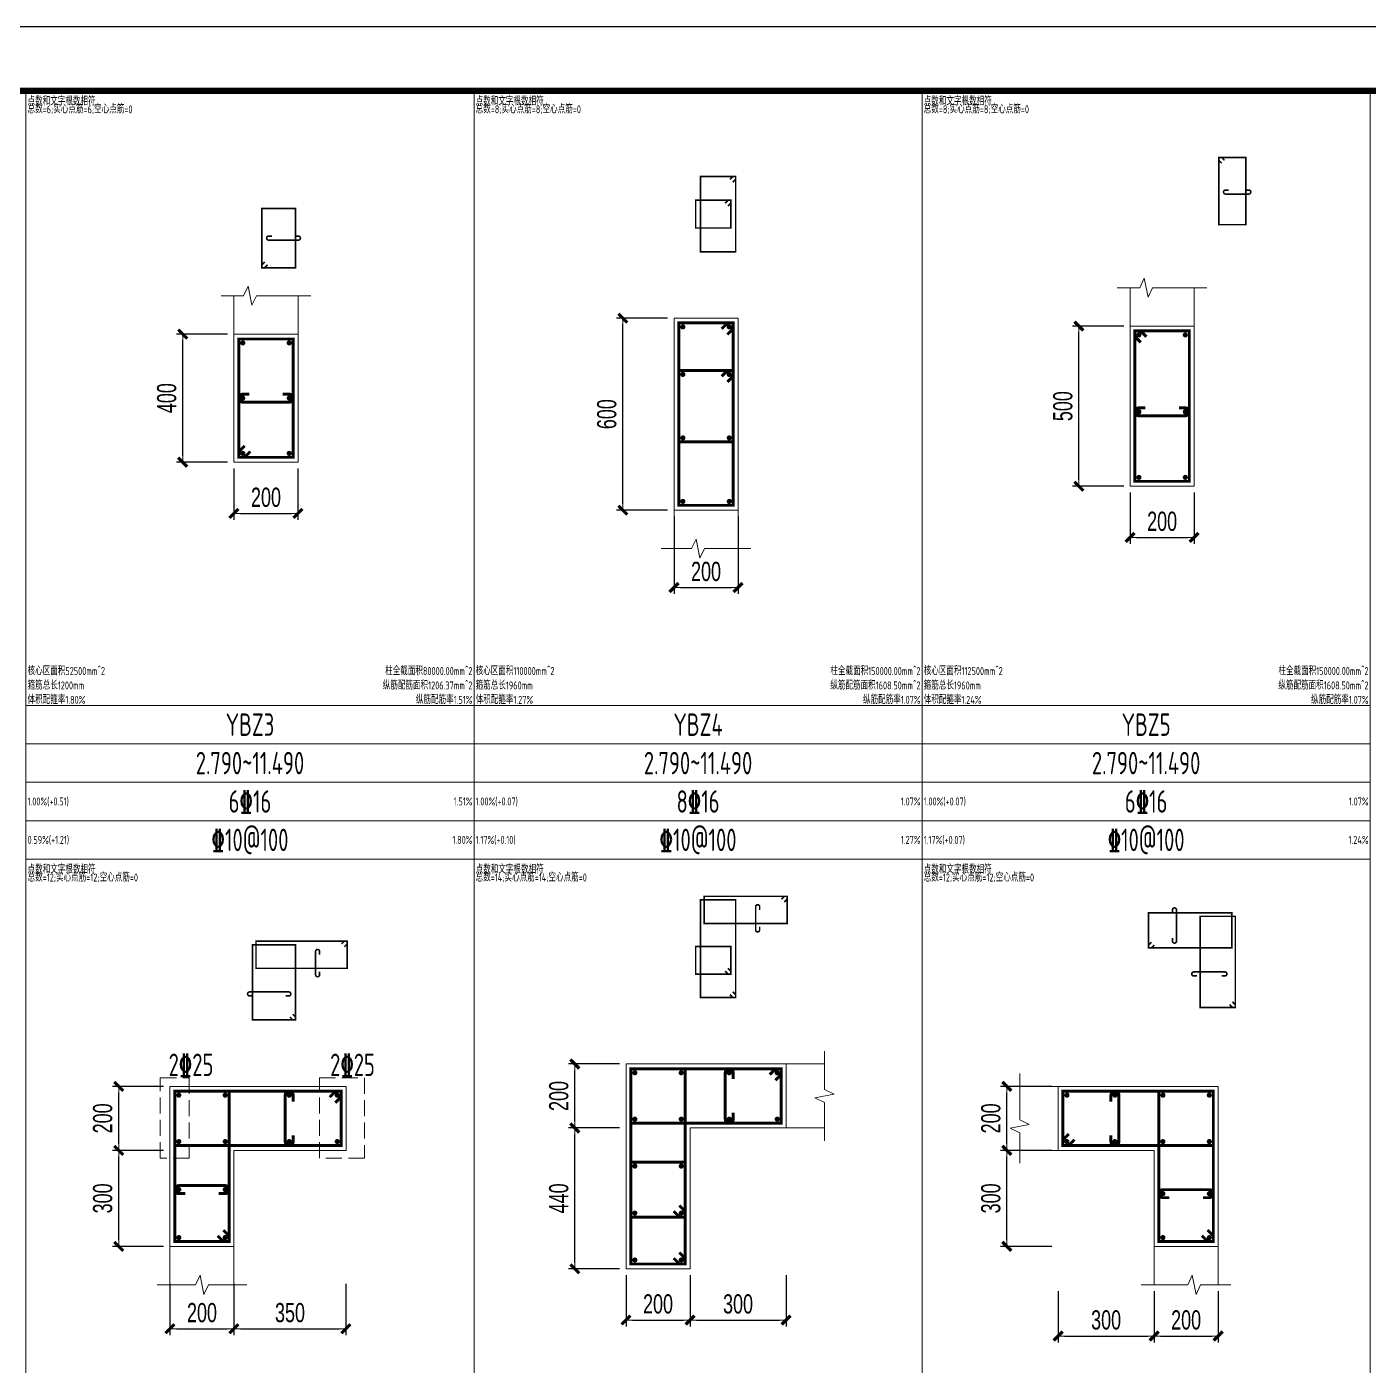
# Model space of a CAD drawing. Extents: x 5874492 to 7194610, y -939842 to -279257.
# Drawn here: x 6390518 to 6411489, y -696577 to -675657 of the extents above; entities that cross this region are included whole.
import ezdxf
from ezdxf.enums import TextEntityAlignment as Align

# ---------------------------------------------------------------- set-up
doc = ezdxf.new("R2010")
doc.units = 0
doc.header["$LTSCALE"] = 1000
doc.linetypes.add('DASH', pattern=[0.35, 0.25, -0.1])
for name, color, linetype, lineweight in [('S-墙柱-REIN', 1, 'Continuous', 20), ('S-墙柱-大样细线', 7, 'Continuous', 20), ('S-墙柱-编号', 4, 'Continuous', 20), ('S-墙柱-连梁虚线', 4, 'DASH', 20), ('S-大样-DIM', 3, 'Continuous', 20), ('S-大样-REIN', 1, 'Continuous', 20), ('S-大样-实线', 2, 'Continuous', 20), ('S-通用-TAB', 7, 'Continuous', 20)]:
    doc.layers.add(name, color=color, linetype=linetype, lineweight=lineweight)
doc.layers.add('Y-云图图框', color=7, linetype='Continuous')
doc.layers.add('z-计算配筋', color=7, linetype='Continuous')
doc.layers.add('配箍校核', color=34, linetype='Continuous', plot=False)
doc.styles.add('_YT_Name', font='', dxfattribs={"width": 0.8})
doc.styles.add('_YT_Sign_Text', font='ros.shx', dxfattribs={"width": 0.8, "bigfont": 'hztxt.shx'})
doc.styles.add('BW_Dim', font='Bweng.shx', dxfattribs={"width": 0.7, "bigfont": 'hztxt.shx'})
doc.styles.add('BW_Rein', font='tssdeng.shx', dxfattribs={"width": 0.7, "bigfont": 'hztxt.shx'})
doc.styles.get("Standard").update_dxf_attribs({"font": 'gbenor.shx', "bigfont": 'gbcbig.shx'})
doc.styles.add('TSSD_Rein', font='tssdeng.shx', dxfattribs={"width": 0.7, "bigfont": 'hztxt.shx'})
doc.styles.get('_YT_Name').set_extended_font_data('SimHei')
doc.dimstyles.new('Cyz_20_100', dxfattribs={"dimtxt": 300, "dimasz": 100, "dimexe": 100, "dimexo": 100, "dimgap": 100, "dimtad": 1, "dimdec": 0, "dimlfac": 0.2, "dimzin": 0, "dimdsep": 46, "dimtxsty": 'BW_Dim', "dimblk": '_bwk', "dimcen": 0, "dimclrt": 7, "dimadec": 0, "dimazin": 0, "dimtfac": 1, "dimtdec": 0, "dimtix": 1, "dimtmove": 2, "dimatfit": 0, "dimfxl": 0, "dimtolj": 1, "dimtzin": 0, "dimarcsym": 0})

# ---------------------------------------------------------------- blocks, each defined once
blk = doc.blocks.new('ECMCTK_A1_横_单行图名--0')
at = {"color": 4}
blk.add_lwpolyline([(0, 0), (841, 0), (841, 594), (0, 594)], close=True, dxfattribs=at)
at = {"const_width": 1}
blk.add_lwpolyline([(25, 10), (831, 10), (831, 584), (25, 584)], close=True, dxfattribs=at)
at = {"color": 80, "flags": 3}
for tag, height, p in [('YTHQINS', 3, (34.31, 585.5)), ('ECMCKEY', 3, (292.07, 288.23)), ('YTTQINS', 5.62, (848.03, 12.81)), ('YTFRAME', 3, (652.76, 5.84)), ('YTBARCODE_T1', 3, (749.78, 5.95))]:
    blk.add_attdef(tag, text='', height=height, dxfattribs=at).set_placement(p, align=Align.MIDDLE_CENTER)
for tag, height, style, width, p in [('证书编号', 4, '_YT_Sign_Text', 0.8, (708.87, 43.81)), ('审查批准号', 4, '_YT_Sign_Text', 0.8, (761.06, 43.81)), ('工程号', 4, '_YT_Sign_Text', 0.5, (804.08, 44.12)), ('设计单位', 6, '_YT_Name', 0.8, (623.75, 38.6)), ('建设单位', 4, '_YT_Sign_Text', 0.8, (734.96, 36.11)), ('阶段', 4, '_YT_Sign_Text', 0.8, (804.08, 35.81)), ('项目号', 4, '_YT_Sign_Text', 0.5, (822.08, 33.72)), ('项目名称', 4, '_YT_Sign_Text', 0.8, (734.96, 28.11)), ('专业', 4, '_YT_Sign_Text', 0.8, (804.08, 27.31)), ('图纸编号', 4, '_YT_Sign_Text', 0.5, (803.93, 19.36)), ('图纸名称', 4.5, '_YT_Name', 0.8, (735.39, 15.06)), ('版本号', 4, '_YT_Sign_Text', 0.8, (822.08, 13)), ('出图比例', 4.2, '_YT_Sign_Text', 0.8, (681.82, 11.78)), ('日期', 4, '_YT_Sign_Text', 0.5, (803.88, 12.13))]:
    blk.add_attdef(tag, text='', height=height, dxfattribs=dict(style=style, width=width)).set_placement(p, align=Align.CENTER)
at = {"style": '_YT_Sign_Text', "width": 0.8, "flags": 3}
for tag, p, height in [('[审定人]', (590.95, 27.81), 4.1), ('{审定人}', (605.87, 26.45), 6.24), ('[校对人]', (642.23, 27.82), 4.1), ('{校对人}', (658.35, 26.53), 6.24), ('{审核人}', (606.98, 18.44), 6.24), ('{设计人}', (658.48, 18.54), 6.24), ('[审核人]', (591.01, 19.76), 4.1), ('[设计人]', (642.47, 20.21), 4.1), ('{项目负责人}', (608.28, 10.72), 6.24), ('{专业负责人}', (658.58, 10.36), 6.24), ('[项目负责人]', (590.78, 12.01), 4.1), ('[专业负责人]', (642.74, 11.77), 4.1)]:
    blk.add_attdef(tag, p, '', height=height, dxfattribs=at)
at = {"color": 80, "flags": 3}
for tag, p in [('YTQRCODE', (551.04, 11.91)), ('YTBZSIT', (25, 10)), ('EXT_TK_LEFT', (25, 10))]:
    blk.add_attdef(tag, p, '', height=3, dxfattribs=at)
blk = doc.blocks.new('_bwk')
blk.add_line((-1, 0), (0, 0))
at = {"const_width": 0.5}
blk.add_lwpolyline([(-0.7, -0.7), (0.7, 0.7)], dxfattribs=at)
blk = doc.blocks.new('*D1429')
at = {"layer": 'Defpoints', "color": 0, "transparency": 16777216}
for p in [(6392954, -680457), (6393754, -680457), (6393754, -682457)]:
    blk.add_point(p, dxfattribs=at)
at = {"layer": 'S-大样-DIM', "color": 0, "lineweight": -2, "transparency": 16777216}
for p, q in [((6393654, -680457), (6392854, -680457)), ((6392954, -682357), (6392954, -680557)), ((6393654, -682457), (6392854, -682457))]:
    blk.add_line(p, q, dxfattribs=at)
at = {"layer": 'S-大样-DIM', "color": 0, "lineweight": -2, "transparency": 16777216, "xscale": 100, "yscale": 100, "zscale": 100}
for p, rotation in [((6392954, -680457), 90), ((6392954, -682457), 270)]:
    blk.add_blockref('_bwk', p, dxfattribs=dict(at, rotation=rotation))
at = {"layer": 'S-大样-DIM', "color": 7, "transparency": 16777216, "insert": (6392704, -681457), "char_height": 300, "attachment_point": 5, "rotation": 90, "style": 'BW_Dim'}
blk.add_mtext('\\A1;400', dxfattribs=at)
blk = doc.blocks.new('*D1430')
at = {"layer": 'Defpoints', "color": 0, "transparency": 16777216}
for p in [(6393754, -682457), (6394754, -682457), (6394754, -683257)]:
    blk.add_point(p, dxfattribs=at)
at = {"layer": 'S-大样-DIM', "color": 0, "lineweight": -2, "transparency": 16777216}
for p, q in [((6393754, -682557), (6393754, -683357)), ((6394754, -682557), (6394754, -683357)), ((6393854, -683257), (6394654, -683257))]:
    blk.add_line(p, q, dxfattribs=at)
at = {"layer": 'S-大样-DIM', "color": 0, "lineweight": -2, "transparency": 16777216, "xscale": 100, "yscale": 100, "zscale": 100, "rotation": 180}
blk.add_blockref('_bwk', (6393754, -683257), dxfattribs=at)
at = {"layer": 'S-大样-DIM', "color": 0, "lineweight": -2, "transparency": 16777216, "xscale": 100, "yscale": 100, "zscale": 100}
blk.add_blockref('_bwk', (6394754, -683257), dxfattribs=at)
at = {"layer": 'S-大样-DIM', "color": 7, "transparency": 16777216, "insert": (6394254, -683007), "char_height": 300, "attachment_point": 5, "style": 'BW_Dim'}
blk.add_mtext('\\A1;200', dxfattribs=at)
blk = doc.blocks.new('*D1493')
at = {"layer": 'Defpoints', "color": 0, "transparency": 16777216}
for p in [(6408129, -695307), (6409129, -695307), (6409129, -696107)]:
    blk.add_point(p, dxfattribs=at)
at = {"layer": 'S-大样-DIM', "color": 0, "lineweight": -2, "transparency": 16777216}
for p, q in [((6408129, -695407), (6408129, -696207)), ((6409129, -695407), (6409129, -696207)), ((6408229, -696107), (6409029, -696107))]:
    blk.add_line(p, q, dxfattribs=at)
at = {"layer": 'S-大样-DIM', "color": 0, "lineweight": -2, "transparency": 16777216, "xscale": 100, "yscale": 100, "zscale": 100, "rotation": 180}
blk.add_blockref('_bwk', (6408129, -696107), dxfattribs=at)
at = {"layer": 'S-大样-DIM', "color": 0, "lineweight": -2, "transparency": 16777216, "xscale": 100, "yscale": 100, "zscale": 100}
blk.add_blockref('_bwk', (6409129, -696107), dxfattribs=at)
at = {"layer": 'S-大样-DIM', "color": 7, "transparency": 16777216, "insert": (6408629, -695857), "char_height": 300, "attachment_point": 5, "style": 'BW_Dim'}
blk.add_mtext('\\A1;200', dxfattribs=at)
blk = doc.blocks.new('*D1494')
at = {"layer": 'Defpoints', "color": 0, "transparency": 16777216}
for p in [(6406629, -695307), (6408129, -695307), (6408129, -696107)]:
    blk.add_point(p, dxfattribs=at)
at = {"layer": 'S-大样-DIM', "color": 0, "lineweight": -2, "transparency": 16777216}
for p, q in [((6406629, -695407), (6406629, -696207)), ((6408129, -695407), (6408129, -696207)), ((6406729, -696107), (6408029, -696107))]:
    blk.add_line(p, q, dxfattribs=at)
at = {"layer": 'S-大样-DIM', "color": 0, "lineweight": -2, "transparency": 16777216, "xscale": 100, "yscale": 100, "zscale": 100, "rotation": 180}
blk.add_blockref('_bwk', (6406629, -696107), dxfattribs=at)
at = {"layer": 'S-大样-DIM', "color": 0, "lineweight": -2, "transparency": 16777216, "xscale": 100, "yscale": 100, "zscale": 100}
blk.add_blockref('_bwk', (6408129, -696107), dxfattribs=at)
at = {"layer": 'S-大样-DIM', "color": 7, "transparency": 16777216, "insert": (6407379, -695857), "char_height": 300, "attachment_point": 5, "style": 'BW_Dim'}
blk.add_mtext('\\A1;300', dxfattribs=at)
blk = doc.blocks.new('*D1495')
at = {"layer": 'Defpoints', "color": 0, "transparency": 16777216}
for p in [(6405829, -692207), (6406629, -692207), (6406629, -693207)]:
    blk.add_point(p, dxfattribs=at)
at = {"layer": 'S-大样-DIM', "color": 0, "lineweight": -2, "transparency": 16777216}
for p, q in [((6406529, -692207), (6405729, -692207)), ((6405829, -693107), (6405829, -692307)), ((6406529, -693207), (6405729, -693207))]:
    blk.add_line(p, q, dxfattribs=at)
at = {"layer": 'S-大样-DIM', "color": 0, "lineweight": -2, "transparency": 16777216, "xscale": 100, "yscale": 100, "zscale": 100}
for p, rotation in [((6405829, -692207), 90), ((6405829, -693207), 270)]:
    blk.add_blockref('_bwk', p, dxfattribs=dict(at, rotation=rotation))
at = {"layer": 'S-大样-DIM', "color": 7, "transparency": 16777216, "insert": (6405579, -692707), "char_height": 300, "attachment_point": 5, "rotation": 90, "style": 'BW_Dim'}
blk.add_mtext('\\A1;200', dxfattribs=at)
blk = doc.blocks.new('*D1496')
at = {"layer": 'Defpoints', "color": 0, "transparency": 16777216}
for p in [(6405829, -693207), (6406629, -693207), (6406629, -694707)]:
    blk.add_point(p, dxfattribs=at)
at = {"layer": 'S-大样-DIM', "color": 0, "lineweight": -2, "transparency": 16777216}
for p, q in [((6406529, -693207), (6405729, -693207)), ((6405829, -694607), (6405829, -693307)), ((6406529, -694707), (6405729, -694707))]:
    blk.add_line(p, q, dxfattribs=at)
at = {"layer": 'S-大样-DIM', "color": 0, "lineweight": -2, "transparency": 16777216, "xscale": 100, "yscale": 100, "zscale": 100}
for p, rotation in [((6405829, -693207), 90), ((6405829, -694707), 270)]:
    blk.add_blockref('_bwk', p, dxfattribs=dict(at, rotation=rotation))
at = {"layer": 'S-大样-DIM', "color": 7, "transparency": 16777216, "insert": (6405579, -693957), "char_height": 300, "attachment_point": 5, "rotation": 90, "style": 'BW_Dim'}
blk.add_mtext('\\A1;300', dxfattribs=at)
blk = doc.blocks.new('*D1497')
at = {"layer": 'Defpoints', "color": 0, "transparency": 16777216}
for p in [(6400879, -695057), (6402379, -695057), (6402379, -695857)]:
    blk.add_point(p, dxfattribs=at)
at = {"layer": 'S-大样-DIM', "color": 0, "lineweight": -2, "transparency": 16777216}
for p, q in [((6400879, -695157), (6400879, -695957)), ((6402379, -695157), (6402379, -695957)), ((6400979, -695857), (6402279, -695857))]:
    blk.add_line(p, q, dxfattribs=at)
at = {"layer": 'S-大样-DIM', "color": 0, "lineweight": -2, "transparency": 16777216, "xscale": 100, "yscale": 100, "zscale": 100, "rotation": 180}
blk.add_blockref('_bwk', (6400879, -695857), dxfattribs=at)
at = {"layer": 'S-大样-DIM', "color": 0, "lineweight": -2, "transparency": 16777216, "xscale": 100, "yscale": 100, "zscale": 100}
blk.add_blockref('_bwk', (6402379, -695857), dxfattribs=at)
at = {"layer": 'S-大样-DIM', "color": 7, "transparency": 16777216, "insert": (6401629, -695607), "char_height": 300, "attachment_point": 5, "style": 'BW_Dim'}
blk.add_mtext('\\A1;300', dxfattribs=at)
blk = doc.blocks.new('*D1498')
at = {"layer": 'Defpoints', "color": 0, "transparency": 16777216}
for p in [(6399879, -695057), (6400879, -695057), (6400879, -695857)]:
    blk.add_point(p, dxfattribs=at)
at = {"layer": 'S-大样-DIM', "color": 0, "lineweight": -2, "transparency": 16777216}
for p, q in [((6399879, -695157), (6399879, -695957)), ((6400879, -695157), (6400879, -695957)), ((6399979, -695857), (6400779, -695857))]:
    blk.add_line(p, q, dxfattribs=at)
at = {"layer": 'S-大样-DIM', "color": 0, "lineweight": -2, "transparency": 16777216, "xscale": 100, "yscale": 100, "zscale": 100, "rotation": 180}
blk.add_blockref('_bwk', (6399879, -695857), dxfattribs=at)
at = {"layer": 'S-大样-DIM', "color": 0, "lineweight": -2, "transparency": 16777216, "xscale": 100, "yscale": 100, "zscale": 100}
blk.add_blockref('_bwk', (6400879, -695857), dxfattribs=at)
at = {"layer": 'S-大样-DIM', "color": 7, "transparency": 16777216, "insert": (6400379, -695607), "char_height": 300, "attachment_point": 5, "style": 'BW_Dim'}
blk.add_mtext('\\A1;200', dxfattribs=at)
blk = doc.blocks.new('*D1499')
at = {"layer": 'Defpoints', "color": 0, "transparency": 16777216}
for p in [(6399079, -691857), (6399879, -691857), (6399879, -692857)]:
    blk.add_point(p, dxfattribs=at)
at = {"layer": 'S-大样-DIM', "color": 0, "lineweight": -2, "transparency": 16777216}
for p, q in [((6399779, -691857), (6398979, -691857)), ((6399079, -692757), (6399079, -691957)), ((6399779, -692857), (6398979, -692857))]:
    blk.add_line(p, q, dxfattribs=at)
at = {"layer": 'S-大样-DIM', "color": 0, "lineweight": -2, "transparency": 16777216, "xscale": 100, "yscale": 100, "zscale": 100}
for p, rotation in [((6399079, -691857), 90), ((6399079, -692857), 270)]:
    blk.add_blockref('_bwk', p, dxfattribs=dict(at, rotation=rotation))
at = {"layer": 'S-大样-DIM', "color": 7, "transparency": 16777216, "insert": (6398829, -692357), "char_height": 300, "attachment_point": 5, "rotation": 90, "style": 'BW_Dim'}
blk.add_mtext('\\A1;200', dxfattribs=at)
blk = doc.blocks.new('*D1500')
at = {"layer": 'Defpoints', "color": 0, "transparency": 16777216}
for p in [(6399079, -692857), (6399879, -692857), (6399879, -695057)]:
    blk.add_point(p, dxfattribs=at)
at = {"layer": 'S-大样-DIM', "color": 0, "lineweight": -2, "transparency": 16777216}
for p, q in [((6399779, -692857), (6398979, -692857)), ((6399079, -694957), (6399079, -692957)), ((6399779, -695057), (6398979, -695057))]:
    blk.add_line(p, q, dxfattribs=at)
at = {"layer": 'S-大样-DIM', "color": 0, "lineweight": -2, "transparency": 16777216, "xscale": 100, "yscale": 100, "zscale": 100}
for p, rotation in [((6399079, -692857), 90), ((6399079, -695057), 270)]:
    blk.add_blockref('_bwk', p, dxfattribs=dict(at, rotation=rotation))
at = {"layer": 'S-大样-DIM', "color": 7, "transparency": 16777216, "insert": (6398829, -693957), "char_height": 300, "attachment_point": 5, "rotation": 90, "style": 'BW_Dim'}
blk.add_mtext('\\A1;440', dxfattribs=at)
blk = doc.blocks.new('*D1501')
at = {"layer": 'Defpoints', "color": 0, "transparency": 16777216}
for p in [(6393754, -695193), (6395504, -695193), (6395504, -695993)]:
    blk.add_point(p, dxfattribs=at)
at = {"layer": 'S-大样-DIM', "color": 0, "lineweight": -2, "transparency": 16777216}
for p, q in [((6393754, -695293), (6393754, -696093)), ((6395504, -695293), (6395504, -696093)), ((6393854, -695993), (6395404, -695993))]:
    blk.add_line(p, q, dxfattribs=at)
at = {"layer": 'S-大样-DIM', "color": 0, "lineweight": -2, "transparency": 16777216, "xscale": 100, "yscale": 100, "zscale": 100, "rotation": 180}
blk.add_blockref('_bwk', (6393754, -695993), dxfattribs=at)
at = {"layer": 'S-大样-DIM', "color": 0, "lineweight": -2, "transparency": 16777216, "xscale": 100, "yscale": 100, "zscale": 100}
blk.add_blockref('_bwk', (6395504, -695993), dxfattribs=at)
at = {"layer": 'S-大样-DIM', "color": 7, "transparency": 16777216, "insert": (6394629, -695743), "char_height": 300, "attachment_point": 5, "style": 'BW_Dim'}
blk.add_mtext('\\A1;350', dxfattribs=at)
blk = doc.blocks.new('*D1502')
at = {"layer": 'Defpoints', "color": 0, "transparency": 16777216}
for p in [(6392754, -695193), (6393754, -695193), (6393754, -695993)]:
    blk.add_point(p, dxfattribs=at)
at = {"layer": 'S-大样-DIM', "color": 0, "lineweight": -2, "transparency": 16777216}
for p, q in [((6392754, -695293), (6392754, -696093)), ((6393754, -695293), (6393754, -696093)), ((6392854, -695993), (6393654, -695993))]:
    blk.add_line(p, q, dxfattribs=at)
at = {"layer": 'S-大样-DIM', "color": 0, "lineweight": -2, "transparency": 16777216, "xscale": 100, "yscale": 100, "zscale": 100, "rotation": 180}
blk.add_blockref('_bwk', (6392754, -695993), dxfattribs=at)
at = {"layer": 'S-大样-DIM', "color": 0, "lineweight": -2, "transparency": 16777216, "xscale": 100, "yscale": 100, "zscale": 100}
blk.add_blockref('_bwk', (6393754, -695993), dxfattribs=at)
at = {"layer": 'S-大样-DIM', "color": 7, "transparency": 16777216, "insert": (6393254, -695743), "char_height": 300, "attachment_point": 5, "style": 'BW_Dim'}
blk.add_mtext('\\A1;200', dxfattribs=at)
blk = doc.blocks.new('*D1503')
at = {"layer": 'Defpoints', "color": 0, "transparency": 16777216}
for p in [(6391954, -692207), (6392754, -692207), (6392754, -693207)]:
    blk.add_point(p, dxfattribs=at)
at = {"layer": 'S-大样-DIM', "color": 0, "lineweight": -2, "transparency": 16777216}
for p, q in [((6392654, -692207), (6391854, -692207)), ((6391954, -693107), (6391954, -692307)), ((6392654, -693207), (6391854, -693207))]:
    blk.add_line(p, q, dxfattribs=at)
at = {"layer": 'S-大样-DIM', "color": 0, "lineweight": -2, "transparency": 16777216, "xscale": 100, "yscale": 100, "zscale": 100}
for p, rotation in [((6391954, -692207), 90), ((6391954, -693207), 270)]:
    blk.add_blockref('_bwk', p, dxfattribs=dict(at, rotation=rotation))
at = {"layer": 'S-大样-DIM', "color": 7, "transparency": 16777216, "insert": (6391704, -692707), "char_height": 300, "attachment_point": 5, "rotation": 90, "style": 'BW_Dim'}
blk.add_mtext('\\A1;200', dxfattribs=at)
blk = doc.blocks.new('*D1504')
at = {"layer": 'Defpoints', "color": 0, "transparency": 16777216}
for p in [(6391954, -693207), (6392754, -693207), (6392754, -694707)]:
    blk.add_point(p, dxfattribs=at)
at = {"layer": 'S-大样-DIM', "color": 0, "lineweight": -2, "transparency": 16777216}
for p, q in [((6392654, -693207), (6391854, -693207)), ((6391954, -694607), (6391954, -693307)), ((6392654, -694707), (6391854, -694707))]:
    blk.add_line(p, q, dxfattribs=at)
at = {"layer": 'S-大样-DIM', "color": 0, "lineweight": -2, "transparency": 16777216, "xscale": 100, "yscale": 100, "zscale": 100}
for p, rotation in [((6391954, -693207), 90), ((6391954, -694707), 270)]:
    blk.add_blockref('_bwk', p, dxfattribs=dict(at, rotation=rotation))
at = {"layer": 'S-大样-DIM', "color": 7, "transparency": 16777216, "insert": (6391704, -693957), "char_height": 300, "attachment_point": 5, "rotation": 90, "style": 'BW_Dim'}
blk.add_mtext('\\A1;300', dxfattribs=at)
blk = doc.blocks.new('*D1612')
at = {"layer": 'Defpoints', "color": 0, "transparency": 16777216}
for p in [(6399829, -680207), (6400629, -680207), (6400629, -683207)]:
    blk.add_point(p, dxfattribs=at)
at = {"layer": 'S-大样-DIM', "color": 0, "lineweight": -2, "transparency": 16777216}
for p, q in [((6400529, -680207), (6399729, -680207)), ((6399829, -683107), (6399829, -680307)), ((6400529, -683207), (6399729, -683207))]:
    blk.add_line(p, q, dxfattribs=at)
at = {"layer": 'S-大样-DIM', "color": 0, "lineweight": -2, "transparency": 16777216, "xscale": 100, "yscale": 100, "zscale": 100}
for p, rotation in [((6399829, -680207), 90), ((6399829, -683207), 270)]:
    blk.add_blockref('_bwk', p, dxfattribs=dict(at, rotation=rotation))
at = {"layer": 'S-大样-DIM', "color": 7, "transparency": 16777216, "insert": (6399579, -681707), "char_height": 300, "attachment_point": 5, "rotation": 90, "style": 'BW_Dim'}
blk.add_mtext('\\A1;600', dxfattribs=at)
blk = doc.blocks.new('*D1613')
at = {"layer": 'Defpoints', "color": 0, "transparency": 16777216}
for p in [(6400629, -683207), (6401629, -683207), (6401629, -684415)]:
    blk.add_point(p, dxfattribs=at)
at = {"layer": 'S-大样-DIM', "color": 0, "lineweight": -2, "transparency": 16777216}
for p, q in [((6400629, -683307), (6400629, -684515)), ((6401629, -683307), (6401629, -684515)), ((6400729, -684415), (6401529, -684415))]:
    blk.add_line(p, q, dxfattribs=at)
at = {"layer": 'S-大样-DIM', "color": 0, "lineweight": -2, "transparency": 16777216, "xscale": 100, "yscale": 100, "zscale": 100, "rotation": 180}
blk.add_blockref('_bwk', (6400629, -684415), dxfattribs=at)
at = {"layer": 'S-大样-DIM', "color": 0, "lineweight": -2, "transparency": 16777216, "xscale": 100, "yscale": 100, "zscale": 100}
blk.add_blockref('_bwk', (6401629, -684415), dxfattribs=at)
at = {"layer": 'S-大样-DIM', "color": 7, "transparency": 16777216, "insert": (6401129, -684165), "char_height": 300, "attachment_point": 5, "style": 'BW_Dim'}
blk.add_mtext('\\A1;200', dxfattribs=at)
blk = doc.blocks.new('*D1614')
at = {"layer": 'Defpoints', "color": 0, "transparency": 16777216}
for p in [(6406954, -680332), (6407754, -680332), (6407754, -682832)]:
    blk.add_point(p, dxfattribs=at)
at = {"layer": 'S-大样-DIM', "color": 0, "lineweight": -2, "transparency": 16777216}
for p, q in [((6407654, -680332), (6406854, -680332)), ((6406954, -682732), (6406954, -680432)), ((6407654, -682832), (6406854, -682832))]:
    blk.add_line(p, q, dxfattribs=at)
at = {"layer": 'S-大样-DIM', "color": 0, "lineweight": -2, "transparency": 16777216, "xscale": 100, "yscale": 100, "zscale": 100}
for p, rotation in [((6406954, -680332), 90), ((6406954, -682832), 270)]:
    blk.add_blockref('_bwk', p, dxfattribs=dict(at, rotation=rotation))
at = {"layer": 'S-大样-DIM', "color": 7, "transparency": 16777216, "insert": (6406704, -681582), "char_height": 300, "attachment_point": 5, "rotation": 90, "style": 'BW_Dim'}
blk.add_mtext('\\A1;500', dxfattribs=at)
blk = doc.blocks.new('*D1615')
at = {"layer": 'Defpoints', "color": 0, "transparency": 16777216}
for p in [(6407754, -682832), (6408754, -682832), (6408754, -683632)]:
    blk.add_point(p, dxfattribs=at)
at = {"layer": 'S-大样-DIM', "color": 0, "lineweight": -2, "transparency": 16777216}
for p, q in [((6407754, -682932), (6407754, -683732)), ((6408754, -682932), (6408754, -683732)), ((6407854, -683632), (6408654, -683632))]:
    blk.add_line(p, q, dxfattribs=at)
at = {"layer": 'S-大样-DIM', "color": 0, "lineweight": -2, "transparency": 16777216, "xscale": 100, "yscale": 100, "zscale": 100, "rotation": 180}
blk.add_blockref('_bwk', (6407754, -683632), dxfattribs=at)
at = {"layer": 'S-大样-DIM', "color": 0, "lineweight": -2, "transparency": 16777216, "xscale": 100, "yscale": 100, "zscale": 100}
blk.add_blockref('_bwk', (6408754, -683632), dxfattribs=at)
at = {"layer": 'S-大样-DIM', "color": 7, "transparency": 16777216, "insert": (6408254, -683382), "char_height": 300, "attachment_point": 5, "style": 'BW_Dim'}
blk.add_mtext('\\A1;200', dxfattribs=at)

msp = doc.modelspace()

# ---------------------------------------------------------------- linework, layer by layer
at = {"layer": 'S-墙柱-REIN', "const_width": 40}
for points in [[(6400746.8, -680344.4, 1), (6400786.8, -680344.4, 1)], [(6401471.8, -680344.4, 1), (6401511.8, -680344.4, 1)], [(6407871.8, -680469.4, 1), (6407911.8, -680469.4, 1)], [(6408596.8, -680469.4, 1), (6408636.8, -680469.4, 1)], [(6393871.8, -680594.4, 1), (6393911.8, -680594.4, 1)], [(6394596.8, -680594.4, 1), (6394636.8, -680594.4, 1)], [(6400746.8, -681086.1, 1), (6400786.8, -681086.1, 1)], [(6401471.8, -681086.1, 1), (6401511.8, -681086.1, 1)], [(6393871.8, -681456.9, 1), (6393911.8, -681456.9, 1)], [(6394596.8, -681456.9, 1), (6394636.8, -681456.9, 1)], [(6407871.8, -681670.1, 1), (6407911.8, -681670.1, 1)], [(6408596.8, -681670.1, 1), (6408636.8, -681670.1, 1)], [(6400746.8, -682077.7, 1), (6400786.8, -682077.7, 1)], [(6401471.8, -682077.7, 1), (6401511.8, -682077.7, 1)], [(6393871.8, -682319.4, 1), (6393911.8, -682319.4, 1)], [(6394596.8, -682319.4, 1), (6394636.8, -682319.4, 1)], [(6407871.8, -682694.4, 1), (6407911.8, -682694.4, 1)], [(6408596.8, -682694.4, 1), (6408636.8, -682694.4, 1)], [(6400746.8, -683069.4, 1), (6400786.8, -683069.4, 1)], [(6401471.8, -683069.4, 1), (6401511.8, -683069.4, 1)], [(6399996.8, -691994.4, 1), (6400036.8, -691994.4, 1)], [(6400721.8, -691994.4, 1), (6400761.8, -691994.4, 1)], [(6401471.8, -691994.4, 1), (6401511.8, -691994.4, 1)], [(6402221.8, -691994.4, 1), (6402261.8, -691994.4, 1)], [(6392871.8, -692344.4, 1), (6392911.8, -692344.4, 1)], [(6393596.8, -692344.4, 1), (6393636.8, -692344.4, 1)], [(6394596.8, -692344.4, 1), (6394636.8, -692344.4, 1)], [(6395346.8, -692344.4, 1), (6395386.8, -692344.4, 1)], [(6406746.8, -692344.4, 1), (6406786.8, -692344.4, 1)], [(6407496.8, -692344.4, 1), (6407536.8, -692344.4, 1)], [(6408246.8, -692344.4, 1), (6408286.8, -692344.4, 1)], [(6408971.8, -692344.4, 1), (6409011.8, -692344.4, 1)], [(6399996.8, -692719.4, 1), (6400036.8, -692719.4, 1)], [(6400721.8, -692719.4, 1), (6400761.8, -692719.4, 1)], [(6401471.8, -692719.4, 1), (6401511.8, -692719.4, 1)], [(6402221.8, -692719.4, 1), (6402261.8, -692719.4, 1)], [(6392871.8, -693069.4, 1), (6392911.8, -693069.4, 1)], [(6393596.8, -693069.4, 1), (6393636.8, -693069.4, 1)], [(6394596.8, -693069.4, 1), (6394636.8, -693069.4, 1)], [(6395346.8, -693069.4, 1), (6395386.8, -693069.4, 1)], [(6406746.8, -693069.4, 1), (6406786.8, -693069.4, 1)], [(6407496.8, -693069.4, 1), (6407536.8, -693069.4, 1)], [(6408246.8, -693069.4, 1), (6408286.8, -693069.4, 1)], [(6408971.8, -693069.4, 1), (6409011.8, -693069.4, 1)], [(6399996.8, -693452.7, 1), (6400036.8, -693452.7, 1)], [(6400721.8, -693452.7, 1), (6400761.8, -693452.7, 1)], [(6392871.8, -693819.4, 1), (6392911.8, -693819.4, 1)], [(6393596.8, -693819.4, 1), (6393636.8, -693819.4, 1)], [(6408246.8, -693882.9, 1), (6408286.8, -693882.9, 1)], [(6408971.8, -693882.9, 1), (6409011.8, -693882.9, 1)], [(6399996.8, -694186.1, 1), (6400036.8, -694186.1, 1)], [(6400721.8, -694186.1, 1), (6400761.8, -694186.1, 1)], [(6392871.8, -694569.4, 1), (6392911.8, -694569.4, 1)], [(6393596.8, -694569.4, 1), (6393636.8, -694569.4, 1)], [(6408246.8, -694569.4, 1), (6408286.8, -694569.4, 1)], [(6408971.8, -694569.4, 1), (6409011.8, -694569.4, 1)], [(6399996.8, -694919.4, 1), (6400036.8, -694919.4, 1)], [(6400721.8, -694919.4, 1), (6400761.8, -694919.4, 1)]]:
    msp.add_lwpolyline(points, format="xyb", close=True, dxfattribs=at)
at = {"layer": 'S-墙柱-大样细线'}
for points in [[(6401629.3, -680206.9), (6400629.3, -680206.9), (6400629.3, -683206.9), (6401629.3, -683206.9)], [(6393754.3, -682456.9), (6394754.3, -682456.9), (6394754.3, -680456.9), (6393754.3, -680456.9)], [(6407754.3, -680331.9), (6408754.3, -680331.9), (6408754.3, -682831.9), (6407754.3, -682831.9)], [(6400879.3, -692856.9), (6400879.3, -695056.9), (6399879.3, -695056.9), (6399879.3, -691856.9), (6402379.3, -691856.9), (6402379.3, -692856.9)], [(6393754.3, -693206.9), (6393754.3, -694706.9), (6392754.3, -694706.9), (6392754.3, -692206.9), (6395504.3, -692206.9), (6395504.3, -693206.9)], [(6408129.3, -693206.9), (6406629.3, -693206.9), (6406629.3, -692206.9), (6409129.3, -692206.9), (6409129.3, -694706.9), (6408129.3, -694706.9)]]:
    msp.add_lwpolyline(points, close=True, dxfattribs=at)
at = {"layer": 'S-墙柱-连梁虚线'}
for points in [[(6392603.5, -692073.4), (6393053.5, -692073.4), (6393053.5, -693330.5), (6392603.5, -693330.5)], [(6395091.6, -692073.4), (6395791.6, -692073.4), (6395791.6, -693330.5), (6395091.6, -693330.5)]]:
    msp.add_lwpolyline(points, close=True, dxfattribs=at)
at = {"layer": 'S-大样-REIN', "color": 1}
for points, const_width in [([(6409229.3, -677742.9), (6409183.3, -677696.9), (6409139.1, -677696.9), (6409139.1, -678746.9), (6409564.1, -678746.9), (6409564.1, -677696.9), (6409139.1, -677696.9), (6409139.1, -677741.1), (6409185.1, -677787.1)], 25), ([(6401501.6, -678040.4), (6401547.6, -677994.4), (6401591.8, -677994.4), (6401591.8, -679169.4), (6401041.8, -679169.4), (6401041.8, -677994.4), (6401591.8, -677994.4), (6401591.8, -678038.6), (6401545.8, -678084.6)], 25), ([(6394279.4, -679373.4), (6394233.5, -679419.4), (6394189.3, -679419.4), (6394189.3, -678494.4), (6394716.8, -678494.4), (6394716.8, -679419.4), (6394189.3, -679419.4), (6394189.3, -679375.2), (6394235.2, -679329.2)], 25), ([(6401373.9, -680373.8), (6401465.9, -680281.9), (6401554.3, -680281.9), (6401554.3, -683131.9), (6400704.3, -683131.9), (6400704.3, -680281.9), (6401554.3, -680281.9), (6401554.3, -680370.3), (6401462.3, -680462.2)], 45), ([(6408009.6, -680498.8), (6407917.6, -680406.9), (6407829.3, -680406.9), (6407829.3, -682756.9), (6408679.3, -682756.9), (6408679.3, -680406.9), (6407829.3, -680406.9), (6407829.3, -680495.3), (6407921.2, -680587.2)], 45), ([(6394009.6, -682290), (6393917.6, -682381.9), (6393829.3, -682381.9), (6393829.3, -680531.9), (6394679.3, -680531.9), (6394679.3, -682381.9), (6393829.3, -682381.9), (6393829.3, -682293.5), (6393921.2, -682201.6)], 45), ([(6401501.6, -690773.4), (6401547.6, -690819.4), (6401591.8, -690819.4), (6401591.8, -689294.4), (6401041.8, -689294.4), (6401041.8, -690819.4), (6401591.8, -690819.4), (6401591.8, -690775.2), (6401545.8, -690729.2)], 25), ([(6402352, -689328.3), (6402398, -689282.3), (6402398, -689238.1), (6401098, -689238.1), (6401098, -689663.1), (6402398, -689663.1), (6402398, -689238.1), (6402353.8, -689238.1), (6402307.9, -689284.1)], 25), ([(6408087.7, -689954.2), (6408041.8, -690000.2), (6408041.8, -690044.4), (6409341.8, -690044.4), (6409341.8, -689494.4), (6408041.8, -689494.4), (6408041.8, -690044.4), (6408086, -690044.4), (6408131.9, -689998.4)], 25), ([(6409307.9, -690929.7), (6409353.8, -690975.6), (6409398, -690975.6), (6409398, -689550.6), (6408848, -689550.6), (6408848, -690975.6), (6409398, -690975.6), (6409398, -690931.5), (6409352, -690885.5)], 25), ([(6395477, -690028.3), (6395523, -689982.3), (6395523, -689938.1), (6394098, -689938.1), (6394098, -690363.1), (6395523, -690363.1), (6395523, -689938.1), (6395478.8, -689938.1), (6395432.9, -689984.1)], 25), ([(6394626.6, -691123.4), (6394672.6, -691169.4), (6394716.8, -691169.4), (6394716.8, -689994.4), (6394041.8, -689994.4), (6394041.8, -691169.4), (6394716.8, -691169.4), (6394716.8, -691125.2), (6394670.8, -691079.2)], 25), ([(6400623.9, -694890), (6400715.9, -694981.9), (6400804.3, -694981.9), (6400804.3, -691931.9), (6399954.3, -691931.9), (6399954.3, -694981.9), (6400804.3, -694981.9), (6400804.3, -694893.5), (6400712.3, -694801.6)], 45), ([(6402212.3, -692112.2), (6402304.3, -692020.3), (6402304.3, -691931.9), (6399954.3, -691931.9), (6399954.3, -692781.9), (6402304.3, -692781.9), (6402304.3, -691931.9), (6402215.9, -691931.9), (6402123.9, -692023.8)], 45), ([(6393498.9, -694540), (6393590.9, -694631.9), (6393679.3, -694631.9), (6393679.3, -692281.9), (6392829.3, -692281.9), (6392829.3, -694631.9), (6393679.3, -694631.9), (6393679.3, -694543.5), (6393587.3, -694451.6)], 45), ([(6395337.3, -692462.2), (6395429.3, -692370.3), (6395429.3, -692281.9), (6392829.3, -692281.9), (6392829.3, -693131.9), (6395429.3, -693131.9), (6395429.3, -692281.9), (6395340.9, -692281.9), (6395248.9, -692373.8)], 45), ([(6406796.2, -692951.6), (6406704.3, -693043.5), (6406704.3, -693131.9), (6409054.3, -693131.9), (6409054.3, -692281.9), (6406704.3, -692281.9), (6406704.3, -693131.9), (6406792.6, -693131.9), (6406884.6, -693040)], 45), ([(6408873.9, -694540), (6408965.9, -694631.9), (6409054.3, -694631.9), (6409054.3, -692281.9), (6408204.3, -692281.9), (6408204.3, -694631.9), (6409054.3, -694631.9), (6409054.3, -694543.5), (6408962.3, -694451.6)], 45)]:
    msp.add_lwpolyline(points, dxfattribs=dict(at, const_width=const_width))
at = {"layer": 'S-大样-REIN'}
for points, const_width in [([(6401470.8, -678455.4), (6401516.8, -678409.4), (6401516.8, -678365.2), (6400966.8, -678365.2), (6400966.8, -678798.6), (6401516.8, -678798.6), (6401516.8, -678365.2), (6401472.6, -678365.2), (6401426.6, -678411.2)], 25), ([(6401462.3, -681203.9), (6401554.3, -681112), (6401554.3, -681023.6), (6400704.3, -681023.6), (6400704.3, -682140.2), (6401554.3, -682140.2), (6401554.3, -681023.6), (6401465.9, -681023.6), (6401373.9, -681115.5)], 45), ([(6401470.8, -690362.6), (6401516.8, -690408.5), (6401516.8, -690452.7), (6400966.8, -690452.7), (6400966.8, -690023.6), (6401516.8, -690023.6), (6401516.8, -690452.7), (6401472.6, -690452.7), (6401426.6, -690406.8)], 25), ([(6400712.3, -694068.3), (6400804.3, -694160.2), (6400804.3, -694248.6), (6399954.3, -694248.6), (6399954.3, -693390.2), (6400804.3, -693390.2), (6400804.3, -694248.6), (6400715.9, -694248.6), (6400623.9, -694156.6)], 45)]:
    msp.add_lwpolyline(points, dxfattribs=dict(at, const_width=const_width))
for points, const_width in [([(6409557.9, -678206), (6409607.9, -678206, -1), (6409607.9, -678268.5), (6409245.4, -678268.5, -1), (6409245.4, -678206), (6409295.4, -678206)], 25), ([(6394710.5, -678925.6), (6394760.5, -678925.6, -1), (6394760.5, -678988.1), (6394295.5, -678988.1, -1), (6394295.5, -678925.6), (6394345.5, -678925.6)], 25), ([(6394516.8, -681394.4), (6394616.8, -681394.4, -1), (6394616.8, -681519.4), (6393891.8, -681519.4, -1), (6393891.8, -681394.4), (6393991.8, -681394.4)], 45), ([(6408516.8, -681607.6), (6408616.8, -681607.6, -1), (6408616.8, -681732.6), (6407891.8, -681732.6, -1), (6407891.8, -681607.6), (6407991.8, -681607.6)], 45), ([(6401966.8, -689713.1), (6401966.8, -689763.1, -1), (6401904.3, -689763.1), (6401904.3, -689400.6, -1), (6401966.8, -689400.6), (6401966.8, -689450.6)], 25), ([(6408416.8, -689500.6), (6408416.8, -689450.6, -1), (6408479.3, -689450.6), (6408479.3, -689938.1, -1), (6408416.8, -689938.1), (6408416.8, -689888.1)], 25), ([(6395091.8, -690413.1), (6395091.8, -690463.1, -1), (6395029.3, -690463.1), (6395029.3, -690100.6, -1), (6395091.8, -690100.6), (6395091.8, -690150.6)], 25), ([(6408798, -690481.9), (6408748, -690481.9, -1), (6408748, -690419.4), (6409235.5, -690419.4, -1), (6409235.5, -690481.9), (6409185.5, -690481.9)], 25), ([(6394048, -690794.4), (6393998, -690794.4, -1), (6393998, -690731.9), (6394610.5, -690731.9, -1), (6394610.5, -690794.4), (6394560.5, -690794.4)], 25), ([(6401554.3, -692619.4), (6401554.3, -692719.4, -1), (6401429.3, -692719.4), (6401429.3, -691994.4, -1), (6401554.3, -691994.4), (6401554.3, -692094.4)], 45), ([(6394679.3, -692969.4), (6394679.3, -693069.4, -1), (6394554.3, -693069.4), (6394554.3, -692344.4, -1), (6394679.3, -692344.4), (6394679.3, -692444.4)], 45), ([(6407454.3, -692444.4), (6407454.3, -692344.4, -1), (6407579.3, -692344.4), (6407579.3, -693069.4, -1), (6407454.3, -693069.4), (6407454.3, -692969.4)], 45), ([(6392991.8, -693881.9), (6392891.8, -693881.9, -1), (6392891.8, -693756.9), (6393616.8, -693756.9, -1), (6393616.8, -693881.9), (6393516.8, -693881.9)], 45), ([(6408366.8, -693945.4), (6408266.8, -693945.4, -1), (6408266.8, -693820.4), (6408991.8, -693820.4, -1), (6408991.8, -693945.4), (6408891.8, -693945.4)], 45)]:
    msp.add_lwpolyline(points, format="xyb", dxfattribs=dict(at, const_width=const_width))
at = {"layer": 'S-大样-实线'}
for points in [[(6407554.3, -679731.9), (6407904.3, -679731.9), (6407974.3, -679581.9), (6408034.3, -679881.9), (6408104.3, -679731.9), (6408954.3, -679731.9)], [(6393554.3, -679856.9), (6393904.3, -679856.9), (6393974.3, -679706.9), (6394034.3, -680006.9), (6394104.3, -679856.9), (6394954.3, -679856.9)], [(6393754.3, -680456.9), (6393754.3, -679856.9)], [(6394754.3, -680456.9), (6394754.3, -679856.9)], [(6407754.3, -680331.9), (6407754.3, -679731.9)], [(6408754.3, -680331.9), (6408754.3, -679731.9)], [(6400629.3, -683206.9), (6400629.3, -683806.9)], [(6401629.3, -683206.9), (6401629.3, -683806.9)], [(6400429.3, -683806.9), (6400904.3, -683806.9), (6400974.3, -683656.9), (6401034.3, -683956.9), (6401104.3, -683806.9), (6401829.3, -683806.9)], [(6402979.3, -693056.9), (6402979.3, -692456.9), (6402829.3, -692386.9), (6403129.3, -692326.9), (6402979.3, -692256.9), (6402979.3, -691656.9)], [(6402379.3, -691856.9), (6402979.3, -691856.9)], [(6406029.3, -693406.9), (6406029.3, -692931.9), (6405879.3, -692861.9), (6406179.3, -692801.9), (6406029.3, -692731.9), (6406029.3, -692006.9)], [(6406629.3, -692206.9), (6406029.3, -692206.9)], [(6402379.3, -692856.9), (6402979.3, -692856.9)], [(6406629.3, -693206.9), (6406029.3, -693206.9)], [(6392754.3, -694706.9), (6392754.3, -695306.9)], [(6393754.3, -694706.9), (6393754.3, -695306.9)], [(6408129.3, -694706.9), (6408129.3, -695306.9)], [(6409129.3, -694706.9), (6409129.3, -695306.9)], [(6392554.3, -695306.9), (6393154.3, -695306.9), (6393224.3, -695156.9), (6393284.3, -695456.9), (6393354.3, -695306.9), (6393954.3, -695306.9)], [(6407929.3, -695306.9), (6408654.3, -695306.9), (6408724.3, -695156.9), (6408784.3, -695456.9), (6408854.3, -695306.9), (6409329.3, -695306.9)]]:
    msp.add_lwpolyline(points, dxfattribs=at)
at = {"layer": 'S-通用-TAB'}
for points in [[(6390504.3, -688656.9), (6390504.3, -676656.9), (6397504.3, -676656.9), (6397504.3, -688656.9), (6390504.3, -688656.9), (6390504.3, -686256.9), (6397504.3, -686256.9), (6397504.3, -686856.9), (6390504.3, -686856.9), (6390504.3, -687456.9), (6397504.3, -687456.9), (6397504.3, -688056.9), (6390504.3, -688056.9), (6390504.3, -688656.9)], [(6397504.3, -688656.9), (6397504.3, -676656.9), (6404504.3, -676656.9), (6404504.3, -688656.9), (6397504.3, -688656.9), (6397504.3, -686256.9), (6404504.3, -686256.9), (6404504.3, -686856.9), (6397504.3, -686856.9), (6397504.3, -687456.9), (6404504.3, -687456.9), (6404504.3, -688056.9), (6397504.3, -688056.9), (6397504.3, -688656.9)], [(6404504.3, -688656.9), (6404504.3, -676656.9), (6411504.3, -676656.9), (6411504.3, -688656.9), (6404504.3, -688656.9), (6404504.3, -686256.9), (6411504.3, -686256.9), (6411504.3, -686856.9), (6404504.3, -686856.9), (6404504.3, -687456.9), (6411504.3, -687456.9), (6411504.3, -688056.9), (6404504.3, -688056.9), (6404504.3, -688656.9)], [(6390504.3, -700656.9), (6390504.3, -688656.9), (6397504.3, -688656.9), (6397504.3, -700656.9), (6390504.3, -700656.9), (6390504.3, -698256.9), (6397504.3, -698256.9), (6397504.3, -698856.9), (6390504.3, -698856.9), (6390504.3, -699456.9), (6397504.3, -699456.9), (6397504.3, -700056.9), (6390504.3, -700056.9), (6390504.3, -700656.9)], [(6397504.3, -700656.9), (6397504.3, -688656.9), (6404504.3, -688656.9), (6404504.3, -700656.9), (6397504.3, -700656.9), (6397504.3, -698256.9), (6404504.3, -698256.9), (6404504.3, -698856.9), (6397504.3, -698856.9), (6397504.3, -699456.9), (6404504.3, -699456.9), (6404504.3, -700056.9), (6397504.3, -700056.9), (6397504.3, -700656.9)], [(6404504.3, -700656.9), (6404504.3, -688656.9), (6411504.3, -688656.9), (6411504.3, -700656.9), (6404504.3, -700656.9), (6404504.3, -698256.9), (6411504.3, -698256.9), (6411504.3, -698856.9), (6404504.3, -698856.9), (6404504.3, -699456.9), (6411504.3, -699456.9), (6411504.3, -700056.9), (6404504.3, -700056.9), (6404504.3, -700656.9)]]:
    msp.add_lwpolyline(points, dxfattribs=at)

# ---------------------------------------------------------------- block references
at = {"layer": 'Y-云图图框', "xscale": 100, "yscale": 100, "zscale": 100}
msp.add_blockref('ECMCTK_A1_横_单行图名--0', (6372279.3, -735056.9), dxfattribs=at)

# ---------------------------------------------------------------- texts
at = {"layer": 'S-墙柱-编号', "color": 8, "style": 'TSSD_Rein', "width": 0.7}
msp.add_text('YBZ3', height=350, dxfattribs=at).set_placement((6394004.3, -686556.9), align=Align.MIDDLE_CENTER)
at = {"layer": 'S-墙柱-编号', "style": 'TSSD_Rein', "width": 0.7}
for s, p in [('YBZ4', (6401004.3, -686556.9)), ('YBZ5', (6408004.3, -686556.9)), ('2.790~11.490', (6394004.3, -687156.9)), ('2.790~11.490', (6401004.3, -687156.9)), ('2.790~11.490', (6408004.3, -687156.9)), ('2\x8425', (6393082.7, -691870.2)), ('2\x8425', (6395605.7, -691870.2))]:
    msp.add_text(s, height=350, dxfattribs=at).set_placement(p, align=Align.MIDDLE_CENTER)
at = {"layer": 'z-计算配筋', "style": 'BW_Rein', "width": 0.7}
for s, p in [('6\x8416', (6394004.3, -687756.9)), ('8\x8416', (6401004.3, -687756.9)), ('6\x8416', (6408004.3, -687756.9)), ('\x8410@100', (6394004.3, -688356.9)), ('\x8410@100', (6401004.3, -688356.9)), ('\x8410@100', (6408004.3, -688356.9))]:
    msp.add_text(s, height=350, dxfattribs=at).set_placement(p, align=Align.MIDDLE_CENTER)
at = {"layer": '配箍校核', "style": 'BW_Rein', "width": 0.7}
for s, p in [('点数和文字根数相符', (6390529.3, -676881.9)), ('总数=6;实心点筋=6;空心点筋=0', (6390529.3, -677006.9)), ('点数和文字根数相符', (6397529.3, -676881.9)), ('总数=8;实心点筋=8;空心点筋=0', (6397529.3, -677006.9)), ('点数和文字根数相符', (6404529.3, -676881.9)), ('总数=8;实心点筋=8;空心点筋=0', (6404529.3, -677006.9)), ('核心区面积52500mm^ 2', (6390529.3, -685781.9)), ('核心区面积110000mm^ 2', (6397529.3, -685781.9)), ('核心区面积112500mm^ 2', (6404529.3, -685781.9)), ('箍筋总长1200mm', (6390529.3, -686006.9)), ('箍筋总长1960mm', (6397529.3, -686006.9)), ('箍筋总长1960mm', (6404529.3, -686006.9)), ('体积配箍率1.80%', (6390529.3, -686231.9)), ('体积配箍率1.27%', (6397529.3, -686231.9)), ('体积配箍率1.24%', (6404529.3, -686231.9)), ('点数和文字根数相符', (6390529.3, -688881.9)), ('总数=12;实心点筋=12;空心点筋=0', (6390529.3, -689006.9)), ('点数和文字根数相符', (6397529.3, -688881.9)), ('总数=14;实心点筋=14;空心点筋=0', (6397529.3, -689006.9)), ('点数和文字根数相符', (6404529.3, -688881.9)), ('总数=12;实心点筋=12;空心点筋=0', (6404529.3, -689006.9))]:
    msp.add_text(s, height=125, dxfattribs=at).set_placement(p)
for s, p in [('柱全截面积80000.00mm^ 2', (6397479.3, -685781.9)), ('柱全截面积150000.00mm^ 2', (6404479.3, -685781.9)), ('柱全截面积150000.00mm^ 2', (6411479.3, -685781.9)), ('纵筋配筋面积1206.37mm^ 2', (6397479.3, -686006.9)), ('纵筋配筋面积1608.50mm^ 2', (6404479.3, -686006.9)), ('纵筋配筋面积1608.50mm^ 2', (6411479.3, -686006.9)), ('纵筋配筋率1.51%', (6397479.3, -686231.9)), ('纵筋配筋率1.07%', (6404479.3, -686231.9)), ('纵筋配筋率1.07%', (6411479.3, -686231.9))]:
    msp.add_text(s, height=125, dxfattribs=at).set_placement(p, align=Align.RIGHT)
for s, p in [('1.00%(+0.51)', (6390529.3, -687756.9)), ('1.00%(+0.07)', (6397529.3, -687756.9)), ('1.00%(+0.07)', (6404529.3, -687756.9)), ('0.59%(+1.21)', (6390529.3, -688356.9)), ('1.17%(+0.10)', (6397529.3, -688356.9)), ('1.17%(+0.07)', (6404529.3, -688356.9))]:
    msp.add_text(s, height=125, dxfattribs=at).set_placement(p, align=Align.MIDDLE_LEFT)
for s, p in [('1.51%', (6397479.3, -687756.9)), ('1.07%', (6404479.3, -687756.9)), ('1.07%', (6411479.3, -687756.9)), ('1.80%', (6397479.3, -688356.9)), ('1.27%', (6404479.3, -688356.9)), ('1.24%', (6411479.3, -688356.9))]:
    msp.add_text(s, height=125, dxfattribs=at).set_placement(p, align=Align.MIDDLE_RIGHT)

# ---------------------------------------------------------------- dimensions: what is measured, and where the dimension line sits
at = {"layer": 'S-大样-DIM'}
for base, p1, p2, picture, middle in [((6399829.3, -680206.9), (6400629.3, -683206.9), (6400629.3, -680206.9), '*D1612', (6399579.3, -681706.9)), ((6406954.3, -680331.9), (6407754.3, -682831.9), (6407754.3, -680331.9), '*D1614', (6406704.3, -681581.9)), ((6392954.3, -680456.9), (6393754.3, -682456.9), (6393754.3, -680456.9), '*D1429', (6392704.3, -681456.9)), ((6399079.3, -691856.9), (6399879.3, -692856.9), (6399879.3, -691856.9), '*D1499', (6398829.3, -692356.9)), ((6391954.3, -692206.9), (6392754.3, -693206.9), (6392754.3, -692206.9), '*D1503', (6391704.3, -692706.9)), ((6405829.3, -692206.9), (6406629.3, -693206.9), (6406629.3, -692206.9), '*D1495', (6405579.3, -692706.9)), ((6399079.3, -692856.9), (6399879.3, -695056.9), (6399879.3, -692856.9), '*D1500', (6398829.3, -693956.9)), ((6391954.3, -693206.9), (6392754.3, -694706.9), (6392754.3, -693206.9), '*D1504', (6391704.3, -693956.9)), ((6405829.3, -693206.9), (6406629.3, -694706.9), (6406629.3, -693206.9), '*D1496', (6405579.3, -693956.9))]:
    dim = msp.add_linear_dim(base=base, p1=p1, p2=p2, angle=90, dimstyle='Cyz_20_100', dxfattribs=at)
    dim.commit()
    dim.dimension.update_dxf_attribs({"geometry": picture, "text_midpoint": middle})
for base, p1, p2, picture, middle in [((6394754.3, -683256.9), (6393754.3, -682456.9), (6394754.3, -682456.9), '*D1430', (6394254.3, -683006.9)), ((6408754.3, -683631.9), (6407754.3, -682831.9), (6408754.3, -682831.9), '*D1615', (6408254.3, -683381.9)), ((6401629.3, -684414.9), (6400629.3, -683206.9), (6401629.3, -683206.9), '*D1613', (6401129.3, -684164.9)), ((6400879.3, -695856.9), (6399879.3, -695056.9), (6400879.3, -695056.9), '*D1498', (6400379.3, -695606.9)), ((6402379.3, -695856.9), (6400879.3, -695056.9), (6402379.3, -695056.9), '*D1497', (6401629.3, -695606.9)), ((6393754.3, -695993.1), (6392754.3, -695193.1), (6393754.3, -695193.1), '*D1502', (6393254.3, -695743.1)), ((6395504.3, -695993.1), (6393754.3, -695193.1), (6395504.3, -695193.1), '*D1501', (6394629.3, -695743.1)), ((6408129.3, -696106.9), (6406629.3, -695306.9), (6408129.3, -695306.9), '*D1494', (6407379.3, -695856.9)), ((6409129.3, -696106.9), (6408129.3, -695306.9), (6409129.3, -695306.9), '*D1493', (6408629.3, -695856.9))]:
    dim = msp.add_linear_dim(base=base, p1=p1, p2=p2, dimstyle='Cyz_20_100', dxfattribs=at)
    dim.commit()
    dim.dimension.update_dxf_attribs({"geometry": picture, "text_midpoint": middle})

doc.saveas('drawing.dxf')
